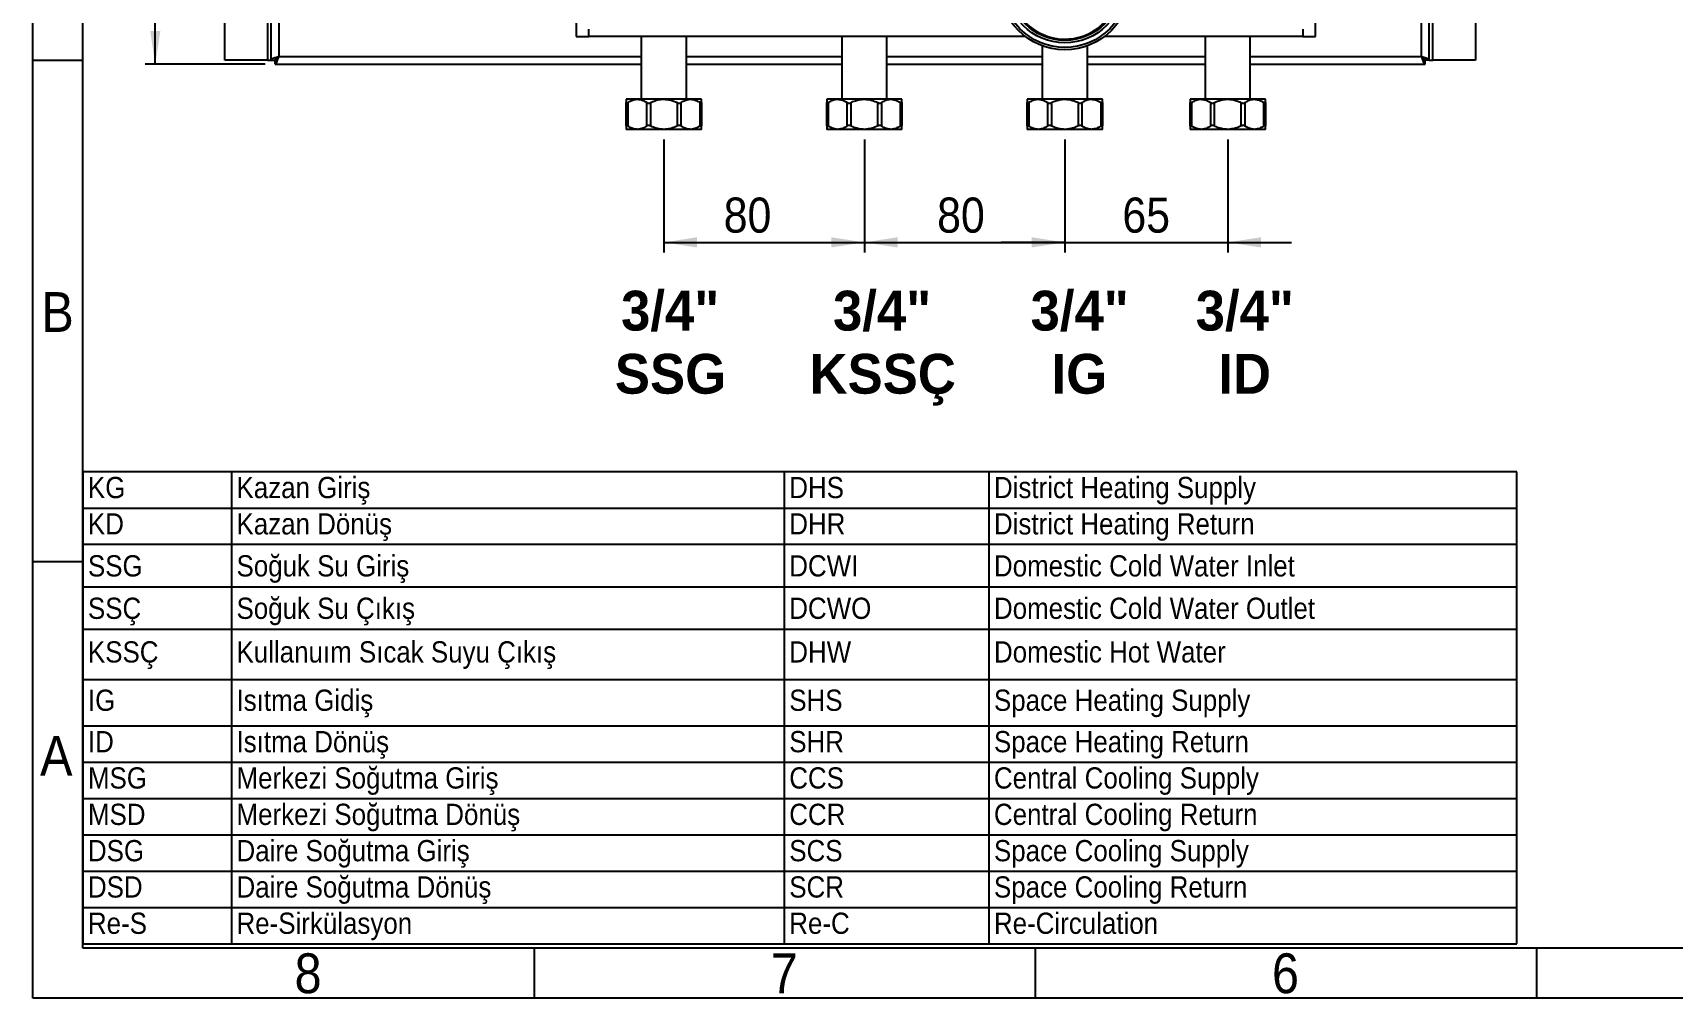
# Model space of a CAD drawing. Extents: x 150 to 4150, y 50 to 2920.
# Drawn here: x 150 to 1786, y 50 to 1013 of the extents above; entities that cross this region are included whole.
import ezdxf

# ---------------------------------------------------------------- set-up
doc = ezdxf.new("R2010")
doc.units = 0
doc.header["$LTSCALE"] = 10
doc.linetypes.add('SLD-KATı', pattern=[0])
doc.layers.get('0').update_dxf_attribs({"linetype": 'CONTINUOUS'})
doc.styles.add('SLDTEXTSTYLE0', font='ARIALBD.TTF', dxfattribs={"width": 0.948})
doc.styles.add('SLDTEXTSTYLE1', font='GOTHIC.TTF', dxfattribs={"width": 0.913})
doc.styles.add('SLDTEXTSTYLE2', font='GOTHIC.TTF', dxfattribs={"width": 0.913, "bigfont": 'bigfont'})
doc.dimstyles.new('SLDDIMSTYLE0', dxfattribs={"dimtxt": 35, "dimasz": 33.02, "dimexe": 0, "dimexo": 0.0625, "dimgap": 8.75, "dimtad": 1, "dimdec": 0, "dimlfac": 0.4, "dimrnd": 1e-09, "dimzin": 12, "dimtxsty": 'SLDTEXTSTYLE1', "dimsah": 1, "dimcen": 0.09, "dimazin": 3, "dimtfac": 1, "dimtdec": 0, "dimtmove": 0, "dimatfit": 3, "dimtolj": 1, "dimtzin": 12})
doc.dimstyles.new('SLDDIMSTYLE1', dxfattribs={"dimtxt": 35, "dimasz": 33.02, "dimexe": 0, "dimexo": 0.0625, "dimgap": 8.75, "dimtad": 1, "dimdec": 0, "dimlfac": 0.4, "dimrnd": 1e-09, "dimzin": 12, "dimtxsty": 'SLDTEXTSTYLE1', "dimsah": 1, "dimcen": 0.09, "dimazin": 3, "dimtfac": 1, "dimtdec": 0, "dimtofl": 0, "dimtmove": 0, "dimatfit": 3, "dimtolj": 1, "dimtzin": 12})

# ---------------------------------------------------------------- blocks, each defined once
blk = doc.blocks.new('SW_NOTE_0')
at = {"color": 0, "linetype": 'CONTINUOUS', "char_height": 39.69, "attachment_point": 2, "style": 'SLDTEXTSTYLE0'}
for s, insert in [('3/4"', (49.6, 51.2)), ('KSSÇ', (50.2, -11.8))]:
    blk.add_mtext(s, dxfattribs=dict(at, insert=insert))
blk = doc.blocks.new('SW_NOTE_1')
at = {"color": 0, "linetype": 'CONTINUOUS', "char_height": 39.69, "attachment_point": 2, "style": 'SLDTEXTSTYLE0'}
for s, insert in [('3/4"', (49.6, 51.2)), ('SSG', (49.9, -11.8))]:
    blk.add_mtext(s, dxfattribs=dict(at, insert=insert))
blk = doc.blocks.new('SW_NOTE_2')
at = {"color": 0, "linetype": 'CONTINUOUS', "char_height": 39.69, "attachment_point": 2, "style": 'SLDTEXTSTYLE0'}
for s, insert in [('3/4"', (49.6, 51.2)), ('IG', (49.3, -11.8))]:
    blk.add_mtext(s, dxfattribs=dict(at, insert=insert))
blk = doc.blocks.new('SW_NOTE_3')
at = {"color": 0, "linetype": 'CONTINUOUS', "char_height": 39.69, "attachment_point": 2, "style": 'SLDTEXTSTYLE0'}
for s, insert in [('3/4"', (49.6, 51.2)), ('ID', (49.5, -11.8))]:
    blk.add_mtext(s, dxfattribs=dict(at, insert=insert))
blk = doc.blocks.new('SW_TABLEANNOTATION_0')
at = {"color": 0, "linetype": 'SLD-KATı'}
for p, q in [((0, 0), (0, -470.8)), ((1430.5, 0), (0, 0)), ((1430.5, -470.8), (1430.5, 0)), ((148.2, 0), (148.2, -470.8)), ((699.6, 0), (699.6, -470.8)), ((903.8, 0), (903.8, -470.8)), ((0, -36.2), (1430.5, -36.2)), ((0, -72.4), (1430.5, -72.4)), ((0, -114.7), (1430.5, -114.7)), ((0, -157), (1430.5, -157)), ((0, -207.1), (1430.5, -207.1)), ((0, -253.4), (1430.5, -253.4)), ((0, -289.6), (1430.5, -289.6)), ((0, -325.9), (1430.5, -325.9)), ((0, -362.1), (1430.5, -362.1)), ((0, -398.3), (1430.5, -398.3)), ((0, -434.5), (1430.5, -434.5)), ((0, -470.8), (1430.5, -470.8))]:
    blk.add_line(p, q, dxfattribs=at)
at = {"color": 0, "linetype": 'CONTINUOUS', "attachment_point": 1}
for s, insert, char_height, style in [('KG', (5, -5.2), 21.17, 'SLDTEXTSTYLE1'), ('Kazan Giriş', (153.2, -5.2), 21.167, 'SLDTEXTSTYLE2'), ('DHS', (704.6, -5.2), 21.17, 'SLDTEXTSTYLE1'), ('District Heating Supply', (908.8, -5.2), 21.167, 'SLDTEXTSTYLE1'), ('KD', (5, -41.4), 21.17, 'SLDTEXTSTYLE1'), ('Kazan Dönüş', (153.2, -41.4), 21.167, 'SLDTEXTSTYLE2'), ('DHR', (704.6, -41.4), 21.17, 'SLDTEXTSTYLE1'), ('District Heating Return', (908.8, -41.4), 21.167, 'SLDTEXTSTYLE1'), ('SSG', (5, -83.3), 21.17, 'SLDTEXTSTYLE1'), ('Soğuk Su Giriş', (153.2, -83.3), 21.167, 'SLDTEXTSTYLE2'), ('DCWI', (704.6, -83.3), 21.17, 'SLDTEXTSTYLE1'), ('Domestic Cold Water Inlet', (908.8, -83.3), 21.167, 'SLDTEXTSTYLE1'), ('SSÇ', (5, -125.6), 21.17, 'SLDTEXTSTYLE1'), ('Soğuk Su Çıkış', (153.2, -125.6), 21.167, 'SLDTEXTSTYLE2'), ('DCWO', (704.6, -125.6), 21.17, 'SLDTEXTSTYLE1'), ('Domestic Cold Water Outlet', (908.8, -125.6), 21.167, 'SLDTEXTSTYLE1'), ('KSSÇ', (5, -169.1), 21.17, 'SLDTEXTSTYLE1'), ('Kullanuım Sıcak Suyu Çıkış', (153.2, -169.1), 21.167, 'SLDTEXTSTYLE2'), ('DHW', (704.6, -169.1), 21.17, 'SLDTEXTSTYLE1'), ('Domestic Hot Water', (908.8, -169.1), 21.167, 'SLDTEXTSTYLE1'), ('IG', (5, -217.3), 21.17, 'SLDTEXTSTYLE1'), ('Isıtma Gidiş', (153.2, -217.3), 21.167, 'SLDTEXTSTYLE2'), ('SHS', (704.6, -217.3), 21.17, 'SLDTEXTSTYLE1'), ('Space Heating Supply', (908.8, -217.3), 21.167, 'SLDTEXTSTYLE1'), ('ID', (5, -258.6), 21.17, 'SLDTEXTSTYLE1'), ('Isıtma Dönüş', (153.2, -258.6), 21.167, 'SLDTEXTSTYLE2'), ('SHR', (704.6, -258.6), 21.17, 'SLDTEXTSTYLE1'), ('Space Heating Return', (908.8, -258.6), 21.167, 'SLDTEXTSTYLE1'), ('MSG', (5, -294.8), 21.17, 'SLDTEXTSTYLE1'), ('Merkezi Soğutma Giriş', (153.2, -294.8), 21.167, 'SLDTEXTSTYLE2'), ('CCS', (704.6, -294.8), 21.17, 'SLDTEXTSTYLE1'), ('Central Cooling Supply', (908.8, -294.8), 21.167, 'SLDTEXTSTYLE1'), ('MSD', (5, -331.1), 21.17, 'SLDTEXTSTYLE1'), ('Merkezi Soğutma Dönüş', (153.2, -331.1), 21.167, 'SLDTEXTSTYLE2'), ('CCR', (704.6, -331.1), 21.17, 'SLDTEXTSTYLE1'), ('Central Cooling Return', (908.8, -331.1), 21.167, 'SLDTEXTSTYLE1'), ('DSG', (5, -367.3), 21.17, 'SLDTEXTSTYLE1'), ('Daire Soğutma Giriş', (153.2, -367.3), 21.167, 'SLDTEXTSTYLE2'), ('SCS', (704.6, -367.3), 21.17, 'SLDTEXTSTYLE1'), ('Space Cooling Supply', (908.8, -367.3), 21.167, 'SLDTEXTSTYLE1'), ('DSD', (5, -403.5), 21.17, 'SLDTEXTSTYLE1'), ('Daire Soğutma Dönüş', (153.2, -403.5), 21.167, 'SLDTEXTSTYLE2'), ('SCR', (704.6, -403.5), 21.17, 'SLDTEXTSTYLE1'), ('Space Cooling Return', (908.8, -403.5), 21.167, 'SLDTEXTSTYLE1'), ('Re-S', (5, -439.7), 21.17, 'SLDTEXTSTYLE1'), ('Re-Sirkülasyon', (153.2, -439.7), 21.167, 'SLDTEXTSTYLE1'), ('Re-C', (704.6, -439.7), 21.17, 'SLDTEXTSTYLE1'), ('Re-Circulation', (908.8, -439.7), 21.167, 'SLDTEXTSTYLE1')]:
    blk.add_mtext(s, dxfattribs=dict(at, insert=insert, char_height=char_height, style=style))
blk = doc.blocks.new('_D')
at = {"color": 7, "linetype": 'SLD-KATı'}
for p, q in [((779.5, 906.4), (779.5, 793.7)), ((979.5, 906.4), (979.5, 793.7)), ((779.5, 803.7), (979.5, 803.7))]:
    blk.add_line(p, q, dxfattribs=at)
for points in [[(779.5, 803.7), (812.6, 798.6), (812.6, 808.8)], [(979.5, 803.7), (946.5, 808.8), (946.5, 798.6)]]:
    blk.add_solid(points, dxfattribs=at)
at = {"color": 7, "linetype": 'SLD-KATı', "insert": (839.2, 848.4), "char_height": 35, "attachment_point": 1, "style": 'SLDTEXTSTYLE1'}
blk.add_mtext('80', dxfattribs=at)
blk = doc.blocks.new('_D_1')
at = {"color": 7, "linetype": 'SLD-KATı'}
for p, q in [((979.5, 906.4), (979.5, 793.7)), ((1179.5, 906.4), (1179.5, 793.7)), ((979.5, 803.7), (1179.5, 803.7))]:
    blk.add_line(p, q, dxfattribs=at)
for points in [[(979.5, 803.7), (1012.6, 798.6), (1012.6, 808.8)], [(1179.5, 803.7), (1146.5, 808.8), (1146.5, 798.6)]]:
    blk.add_solid(points, dxfattribs=at)
at = {"color": 7, "linetype": 'SLD-KATı', "insert": (1052.1, 848.4), "char_height": 35, "attachment_point": 1, "style": 'SLDTEXTSTYLE1'}
blk.add_mtext('80', dxfattribs=at)
blk = doc.blocks.new('_D_2')
at = {"color": 7, "linetype": 'SLD-KATı'}
for p, q in [((1179.5, 906.4), (1179.5, 793.7)), ((1342, 906.4), (1342, 793.7)), ((1179.5, 803.7), (1116, 803.7)), ((1179.5, 803.7), (1342, 803.7)), ((1342, 803.7), (1405.5, 803.7))]:
    blk.add_line(p, q, dxfattribs=at)
for points in [[(1179.5, 803.7), (1146.5, 808.8), (1146.5, 798.6)], [(1342, 803.7), (1375.1, 798.6), (1375.1, 808.8)]]:
    blk.add_solid(points, dxfattribs=at)
at = {"color": 7, "linetype": 'SLD-KATı', "insert": (1236.9, 848.4), "char_height": 35, "attachment_point": 1, "style": 'SLDTEXTSTYLE1'}
blk.add_mtext('65', dxfattribs=at)
blk = doc.blocks.new('_D_5')
at = {"color": 7, "linetype": 'SLD-KATı'}
for p, q in [((385.3, 2477.7), (262.1, 2477.7)), ((272.1, 981.4), (272.1, 2477.7)), ((381.7, 981.4), (262.1, 981.4))]:
    blk.add_line(p, q, dxfattribs=at)
for points in [[(272.1, 2477.7), (267.1, 2444.6), (277.2, 2444.6)], [(272.1, 981.4), (277.2, 1014.4), (267.1, 1014.4)]]:
    blk.add_solid(points, dxfattribs=at)
at = {"color": 7, "linetype": 'SLD-KATı', "insert": (227.4, 1750.7), "char_height": 35, "attachment_point": 1, "rotation": 90, "style": 'SLDTEXTSTYLE1'}
blk.add_mtext('599', dxfattribs=at)

msp = doc.modelspace()

# ---------------------------------------------------------------- linework, layer by layer
at = {"color": 7, "linetype": 'SLD-KATı'}
for p, q in [((150, 50), (150, 2920)), ((200, 100), (200, 2870)), ((341.5, 985.3), (341.5, 2473.9)), ((384, 2473.9), (384, 985.3)), ((1546.5, 985.3), (1546.5, 2473.9)), ((1589, 2473.9), (1589, 985.3)), ((1542.8, 985.3), (1542.8, 2470.2)), ((387.8, 985.3), (387.8, 1364.1)), ((1429.5, 1008.9), (1429.5, 1246.4)), ((692, 1052.4), (692, 1008.9)), ((704.5, 1008.9), (704.5, 1016.4)), ((1417, 1016.4), (1417, 1008.9)), ((692, 1008.9), (704.5, 1008.9)), ((1140.2, 1008.9), (704.5, 1008.9)), ((757, 1008.9), (757, 946.4)), ((802, 946.4), (802, 1008.9)), ((957, 1008.9), (957, 946.4)), ((1002, 946.4), (1002, 1008.9)), ((1157, 999.8), (1157, 946.4)), ((1202, 946.4), (1202, 999.8)), ((1417, 1008.9), (1218.9, 1008.9)), ((1319.5, 1008.9), (1319.5, 946.4)), ((1364.5, 946.4), (1364.5, 1008.9)), ((1417, 1008.9), (1429.5, 1008.9)), ((200, 985), (150, 985)), ((384, 985.3), (341.5, 985.3)), ((384, 985.3), (387.8, 985.3)), ((387.8, 985.3), (391.5, 985.3)), ((391.7, 981.4), (391.7, 985.2)), ((1538.9, 981.4), (1538.9, 985.2)), ((1542.8, 985.3), (1539, 985.3)), ((1542.8, 985.3), (1546.5, 985.3)), ((1589, 985.3), (1546.5, 985.3)), ((391.7, 981.4), (757, 981.4)), ((802, 981.4), (957, 981.4)), ((1002, 981.4), (1157, 981.4)), ((1202, 981.4), (1319.5, 981.4)), ((1364.5, 981.4), (1538.9, 981.4)), ((753, 946.4), (742, 946.4)), ((742, 919.8), (742, 943.1)), ((743.5, 943.1), (743.5, 919.8)), ((779.5, 946.4), (753, 946.4)), ((762.5, 919.8), (762.5, 943.1)), ((766.1, 943.1), (766.1, 919.8)), ((806, 946.4), (779.5, 946.4)), ((793, 919.8), (793, 943.1)), ((796.5, 943.1), (796.5, 919.8)), ((817, 946.4), (806, 946.4)), ((815.6, 919.8), (815.6, 943.1)), ((817, 943.1), (817, 919.8)), ((953, 946.4), (942, 946.4)), ((942, 919.8), (942, 943.1)), ((943.5, 943.1), (943.5, 919.8)), ((979.5, 946.4), (953, 946.4)), ((962.5, 919.8), (962.5, 943.1)), ((966.1, 943.1), (966.1, 919.8)), ((1006, 946.4), (979.5, 946.4)), ((993, 919.8), (993, 943.1)), ((996.5, 943.1), (996.5, 919.8)), ((1017, 946.4), (1006, 946.4)), ((1015.6, 919.8), (1015.6, 943.1)), ((1017, 943.1), (1017, 919.8)), ((1153, 946.4), (1142, 946.4)), ((1142, 919.8), (1142, 943.1)), ((1143.5, 943.1), (1143.5, 919.8)), ((1179.5, 946.4), (1153, 946.4)), ((1162.5, 919.8), (1162.5, 943.1)), ((1166.1, 943.1), (1166.1, 919.8)), ((1206, 946.4), (1179.5, 946.4)), ((1193, 919.8), (1193, 943.1)), ((1196.5, 943.1), (1196.5, 919.8)), ((1217, 946.4), (1206, 946.4)), ((1215.6, 919.8), (1215.6, 943.1)), ((1217, 943.1), (1217, 919.8)), ((1315.5, 946.4), (1304.5, 946.4)), ((1304.5, 919.8), (1304.5, 943.1)), ((1306, 943.1), (1306, 919.8)), ((1342, 946.4), (1315.5, 946.4)), ((1325, 919.8), (1325, 943.1)), ((1328.6, 943.1), (1328.6, 919.8)), ((1368.5, 946.4), (1342, 946.4)), ((1355.5, 919.8), (1355.5, 943.1)), ((1359, 943.1), (1359, 919.8)), ((1379.5, 946.4), (1368.5, 946.4)), ((1378.1, 919.8), (1378.1, 943.1)), ((1379.5, 943.1), (1379.5, 919.8)), ((753, 916.4), (742, 916.4)), ((779.5, 916.4), (753, 916.4)), ((806, 916.4), (779.5, 916.4)), ((817, 916.4), (806, 916.4)), ((953, 916.4), (942, 916.4)), ((979.5, 916.4), (953, 916.4)), ((1006, 916.4), (979.5, 916.4)), ((1017, 916.4), (1006, 916.4)), ((1153, 916.4), (1142, 916.4)), ((1179.5, 916.4), (1153, 916.4)), ((1206, 916.4), (1179.5, 916.4)), ((1217, 916.4), (1206, 916.4)), ((1315.5, 916.4), (1304.5, 916.4)), ((1342, 916.4), (1315.5, 916.4)), ((1368.5, 916.4), (1342, 916.4)), ((1379.5, 916.4), (1368.5, 916.4)), ((200, 485), (150, 485)), ((4100, 100), (200, 100)), ((650, 100), (650, 50)), ((1150, 100), (1150, 50)), ((1650, 100), (1650, 50)), ((4150, 50), (150, 50))]:
    msp.add_line(p, q, dxfattribs=at)
at = {"color": 8, "linetype": 'SLD-KATı'}
for p, q in [((1535.3, 988.9), (1535.3, 1858.2)), ((395.3, 1354.3), (395.3, 988.9)), ((395.3, 988.9), (757, 988.9)), ((802, 988.9), (957, 988.9)), ((1002, 988.9), (1157, 988.9)), ((1202, 988.9), (1319.5, 988.9)), ((1364.5, 988.9), (1535.3, 988.9))]:
    msp.add_line(p, q, dxfattribs=at)
at = {"color": 7, "linetype": 'SLD-KATı'}
for radius in [65.6, 63.3, 58.7, 56.2]:
    msp.add_circle((1179.5, 1061.4), radius, dxfattribs=at)
msp.add_arc((1179.5, 1061.4), 55, 182.6438, 354.3025, dxfattribs=at)
for points, knots in [([(395.3, 988.9), (394.4, 988.7), (392.6, 988.1), (390.3, 987.3), (388.6, 986.5), (387.9, 985.9), (387.8, 985.5), (387.8, 985.3)], [0, 0, 0, 0, 0.224381, 0.448801, 0.673217, 0.897638, 1, 1, 1, 1]), ([(395.3, 988.9), (394.7, 988.6), (393.7, 988), (392.4, 987), (391.7, 986.2), (391.6, 985.6), (391.5, 985.3)], [0, 0, 0, 0, 0.278304, 0.529883, 0.781392, 1, 1, 1, 1]), ([(391.7, 981.4), (392, 981.5), (392.5, 981.7), (393.3, 983.1), (394.1, 985.2), (394.8, 987.2), (395.2, 988.5), (395.3, 988.9)], [0, 0, 0, 0, 0.224379, 0.448798, 0.673212, 0.897632, 1, 1, 1, 1]), ([(391.7, 985.2), (392, 985.2), (392.7, 985.4), (393.6, 986.3), (394.5, 987.6), (395, 988.5), (395.3, 988.9)], [0, 0, 0, 0, 0.278309, 0.529885, 0.781388, 1, 1, 1, 1]), ([(1542.8, 985.3), (1542.7, 985.6), (1542.5, 986.1), (1541.1, 986.9), (1539, 987.8), (1537, 988.4), (1535.7, 988.8), (1535.3, 988.9)], [0, 0, 0, 0, 0.224379, 0.448798, 0.673213, 0.897631, 1, 1, 1, 1]), ([(1535.3, 988.9), (1535.5, 988), (1536.1, 986.3), (1536.9, 984), (1537.7, 982.3), (1538.3, 981.5), (1538.7, 981.4), (1538.9, 981.4)], [0, 0, 0, 0, 0.224381, 0.448801, 0.673217, 0.897637, 1, 1, 1, 1]), ([(1535.3, 988.9), (1535.6, 988.4), (1536.2, 987.3), (1537.2, 986.1), (1538, 985.3), (1538.6, 985.2), (1538.9, 985.2)], [0, 0, 0, 0, 0.2783031, 0.5298811, 0.7813914, 1, 1, 1, 1]), ([(1539, 985.3), (1539, 985.7), (1538.8, 986.3), (1537.9, 987.2), (1536.6, 988.1), (1535.7, 988.7), (1535.3, 988.9)], [0, 0, 0, 0, 0.2783089, 0.5298871, 0.7813883, 1, 1, 1, 1]), ([(742, 946.4), (742, 946.3), (742, 946), (742, 944.1), (742, 943.1)], [0, 0, 0, 0, 0.444641, 1, 1, 1, 1]), ([(742, 943.1), (742.1, 942.9), (742.1, 942.6), (742.5, 942.6), (743, 942.7), (743.3, 943), (743.5, 943.1)], [0, 0, 0, 0, 0.280701, 0.56282, 0.825744, 1, 1, 1, 1]), ([(743.5, 943.1), (743.7, 943.2), (745, 944.1), (747.5, 945.4), (750.5, 946.3), (752.4, 946.4), (753, 946.4)], [0, 0, 0, 0, 0.073271, 0.436548, 0.808873, 1, 1, 1, 1]), ([(753, 946.4), (754.8, 946.2), (758.1, 945.8), (761.2, 943.9), (762.5, 943.1)], [0, 0, 0, 0, 0.551011, 1, 1, 1, 1]), ([(762.5, 943.1), (762.8, 942.9), (763.3, 942.6), (764.4, 942.6), (765.3, 942.7), (765.9, 943), (766.1, 943.1)], [0, 0, 0, 0, 0.280687, 0.562815, 0.825755, 1, 1, 1, 1]), ([(766.1, 943.1), (767.7, 943.8), (771, 945.2), (775.6, 946.3), (778.5, 946.4), (779.5, 946.4)], [0, 0, 0, 0, 0.3824108, 0.7746515, 1, 1, 1, 1]), ([(779.5, 946.4), (781.6, 946.3), (786.3, 946), (790.6, 944.1), (793, 943.1)], [0, 0, 0, 0, 0.444643, 1, 1, 1, 1]), ([(793, 943.1), (793.3, 942.9), (794.1, 942.6), (795.1, 942.6), (796, 942.7), (796.4, 943), (796.5, 943.1)], [0, 0, 0, 0, 0.280695, 0.562834, 0.825771, 1, 1, 1, 1]), ([(796.5, 943.1), (796.7, 943.2), (798, 944.1), (800.5, 945.4), (803.6, 946.3), (805.4, 946.4), (806, 946.4)], [0, 0, 0, 0, 0.073271, 0.436545, 0.808867, 1, 1, 1, 1]), ([(806, 946.4), (807.9, 946.2), (811.2, 945.8), (814.2, 943.9), (815.6, 943.1)], [0, 0, 0, 0, 0.551007, 1, 1, 1, 1]), ([(815.6, 943.1), (815.8, 942.9), (816.3, 942.6), (816.8, 942.6), (817, 942.7), (817, 943), (817, 943.1)], [0, 0, 0, 0, 0.2807, 0.5628138, 0.8257515, 1, 1, 1, 1]), ([(817, 943.1), (817, 943.8), (817, 945.2), (817, 946.3), (817, 946.4), (817, 946.4)], [0, 0, 0, 0, 0.382409, 0.774647, 1, 1, 1, 1]), ([(942, 946.4), (942, 946.4), (942, 946.3), (942, 945.4), (942, 944.1), (942, 943.2), (942, 943.1)], [0, 0, 0, 0, 0.19113, 0.553709, 0.926734, 1, 1, 1, 1]), ([(942, 943.1), (942.1, 942.9), (942.1, 942.6), (942.5, 942.6), (943, 942.7), (943.3, 943), (943.5, 943.1)], [0, 0, 0, 0, 0.280702, 0.562821, 0.825745, 1, 1, 1, 1]), ([(943.5, 943.1), (944.7, 943.8), (947, 945.2), (950.2, 946.3), (952.3, 946.4), (953, 946.4)], [0, 0, 0, 0, 0.382414, 0.774656, 1, 1, 1, 1]), ([(953, 946.4), (954.5, 946.3), (957.8, 946), (960.8, 944.1), (962.5, 943.1)], [0, 0, 0, 0, 0.444648, 1, 1, 1, 1]), ([(962.5, 943.1), (962.8, 942.9), (963.3, 942.6), (964.4, 942.6), (965.3, 942.7), (965.9, 943), (966.1, 943.1)], [0, 0, 0, 0, 0.280687, 0.562824, 0.825746, 1, 1, 1, 1]), ([(966.1, 943.1), (966.4, 943.2), (968.2, 944.1), (971.8, 945.4), (976, 946.3), (978.6, 946.4), (979.5, 946.4)], [0, 0, 0, 0, 0.073265, 0.436544, 0.808872, 1, 1, 1, 1]), ([(979.5, 946.4), (982.1, 946.2), (986.8, 945.8), (991.1, 943.9), (993, 943.1)], [0, 0, 0, 0, 0.551012, 1, 1, 1, 1]), ([(993, 943.1), (993.3, 942.9), (994.1, 942.6), (995.1, 942.6), (996, 942.7), (996.4, 943), (996.5, 943.1)], [0, 0, 0, 0, 0.280694, 0.562839, 0.825759, 1, 1, 1, 1]), ([(996.5, 943.1), (997.7, 943.8), (1000, 945.2), (1003.3, 946.3), (1005.3, 946.4), (1006, 946.4)], [0, 0, 0, 0, 0.382412, 0.774648, 1, 1, 1, 1]), ([(1006, 946.4), (1007.5, 946.3), (1010.8, 946), (1013.9, 944.1), (1015.6, 943.1)], [0, 0, 0, 0, 0.444642, 1, 1, 1, 1]), ([(1015.6, 943.1), (1015.8, 942.9), (1016.3, 942.6), (1016.8, 942.6), (1017, 942.7), (1017, 943), (1017, 943.1)], [0, 0, 0, 0, 0.280695, 0.562813, 0.825752, 1, 1, 1, 1]), ([(1017, 943.1), (1017, 943.2), (1017, 944.1), (1017, 945.4), (1017, 946.3), (1017, 946.4), (1017, 946.4)], [0, 0, 0, 0, 0.073267, 0.436539, 0.808868, 1, 1, 1, 1]), ([(1142, 946.4), (1142, 946.4), (1142, 946.3), (1142, 945.4), (1142, 944.1), (1142, 943.2), (1142, 943.1)], [0, 0, 0, 0, 0.19113, 0.553709, 0.926734, 1, 1, 1, 1]), ([(1142, 943.1), (1142.1, 942.9), (1142.1, 942.6), (1142.5, 942.6), (1143, 942.7), (1143.3, 943), (1143.5, 943.1)], [0, 0, 0, 0, 0.2807003, 0.5628212, 0.8257397, 1, 1, 1, 1]), ([(1143.5, 943.1), (1144.7, 943.8), (1147, 945.2), (1150.2, 946.3), (1152.3, 946.4), (1153, 946.4)], [0, 0, 0, 0, 0.382414, 0.774654, 1, 1, 1, 1]), ([(1153, 946.4), (1154.5, 946.3), (1157.8, 946), (1160.8, 944.1), (1162.5, 943.1)], [0, 0, 0, 0, 0.444646, 1, 1, 1, 1]), ([(1162.5, 943.1), (1162.8, 942.9), (1163.3, 942.6), (1164.4, 942.6), (1165.3, 942.7), (1165.9, 943), (1166.1, 943.1)], [0, 0, 0, 0, 0.280687, 0.562824, 0.825746, 1, 1, 1, 1]), ([(1166.1, 943.1), (1166.4, 943.2), (1168.2, 944.1), (1171.8, 945.4), (1176, 946.3), (1178.6, 946.4), (1179.5, 946.4)], [0, 0, 0, 0, 0.073265, 0.436544, 0.808872, 1, 1, 1, 1]), ([(1179.5, 946.4), (1182.1, 946.2), (1186.8, 945.8), (1191.1, 943.9), (1193, 943.1)], [0, 0, 0, 0, 0.5510106, 1, 1, 1, 1]), ([(1193, 943.1), (1193.3, 942.9), (1194.1, 942.6), (1195.1, 942.6), (1196, 942.7), (1196.4, 943), (1196.5, 943.1)], [0, 0, 0, 0, 0.280687, 0.562836, 0.825757, 1, 1, 1, 1]), ([(1196.5, 943.1), (1197.7, 943.8), (1200, 945.2), (1203.3, 946.3), (1205.3, 946.4), (1206, 946.4)], [0, 0, 0, 0, 0.382412, 0.774648, 1, 1, 1, 1]), ([(1206, 946.4), (1207.5, 946.3), (1210.8, 946), (1213.9, 944.1), (1215.6, 943.1)], [0, 0, 0, 0, 0.444642, 1, 1, 1, 1]), ([(1215.6, 943.1), (1215.8, 942.9), (1216.3, 942.6), (1216.8, 942.6), (1217, 942.7), (1217, 943), (1217, 943.1)], [0, 0, 0, 0, 0.280695, 0.562813, 0.825752, 1, 1, 1, 1]), ([(1217, 943.1), (1217, 943.2), (1217, 944.1), (1217, 945.4), (1217, 946.3), (1217, 946.4), (1217, 946.4)], [0, 0, 0, 0, 0.073267, 0.436539, 0.808868, 1, 1, 1, 1]), ([(1304.5, 946.4), (1304.5, 946.4), (1304.5, 946.3), (1304.5, 945.4), (1304.5, 944.1), (1304.5, 943.2), (1304.5, 943.1)], [0, 0, 0, 0, 0.191122, 0.553704, 0.926733, 1, 1, 1, 1]), ([(1304.5, 943.1), (1304.6, 942.9), (1304.6, 942.6), (1305, 942.6), (1305.5, 942.7), (1305.8, 943), (1306, 943.1)], [0, 0, 0, 0, 0.280691, 0.562836, 0.825748, 1, 1, 1, 1]), ([(1306, 943.1), (1307.2, 943.8), (1309.5, 945.2), (1312.7, 946.3), (1314.8, 946.4), (1315.5, 946.4)], [0, 0, 0, 0, 0.382408, 0.774654, 1, 1, 1, 1]), ([(1315.5, 946.4), (1317, 946.3), (1320.3, 946), (1323.3, 944.1), (1325, 943.1)], [0, 0, 0, 0, 0.444642, 1, 1, 1, 1]), ([(1325, 943.1), (1325.3, 942.9), (1325.8, 942.6), (1326.9, 942.6), (1327.8, 942.7), (1328.4, 943), (1328.6, 943.1)], [0, 0, 0, 0, 0.2806869, 0.5628358, 0.8257465, 1, 1, 1, 1]), ([(1328.6, 943.1), (1328.9, 943.2), (1330.7, 944.1), (1334.3, 945.4), (1338.5, 946.3), (1341.1, 946.4), (1342, 946.4)], [0, 0, 0, 0, 0.073264, 0.436543, 0.808871, 1, 1, 1, 1]), ([(1342, 946.4), (1344.6, 946.2), (1349.3, 945.8), (1353.6, 943.9), (1355.5, 943.1)], [0, 0, 0, 0, 0.551011, 1, 1, 1, 1]), ([(1355.5, 943.1), (1355.8, 942.9), (1356.6, 942.6), (1357.6, 942.6), (1358.5, 942.7), (1358.9, 943), (1359, 943.1)], [0, 0, 0, 0, 0.280696, 0.562841, 0.82574, 1, 1, 1, 1]), ([(1359, 943.1), (1360.2, 943.8), (1362.5, 945.2), (1365.8, 946.3), (1367.8, 946.4), (1368.5, 946.4)], [0, 0, 0, 0, 0.382415, 0.774654, 1, 1, 1, 1]), ([(1368.5, 946.4), (1370, 946.3), (1373.3, 946), (1376.4, 944.1), (1378.1, 943.1)], [0, 0, 0, 0, 0.444642, 1, 1, 1, 1]), ([(1378.1, 943.1), (1378.3, 942.9), (1378.8, 942.6), (1379.3, 942.6), (1379.5, 942.7), (1379.5, 943), (1379.5, 943.1)], [0, 0, 0, 0, 0.2806878, 0.562829, 0.8257579, 1, 1, 1, 1]), ([(1379.5, 943.1), (1379.5, 943.2), (1379.5, 944.1), (1379.5, 945.4), (1379.5, 946.3), (1379.5, 946.4), (1379.5, 946.4)], [0, 0, 0, 0, 0.0732678, 0.4365439, 0.8088766, 1, 1, 1, 1]), ([(743.5, 919.8), (743.3, 919.9), (742.8, 920.2), (742.3, 920.3), (742.1, 920.1), (742, 919.9), (742, 919.8)], [0, 0, 0, 0, 0.28069, 0.562813, 0.825752, 1, 1, 1, 1]), ([(742, 919.8), (742, 919), (742, 917.6), (742, 916.6), (742, 916.5), (742, 916.4)], [0, 0, 0, 0, 0.382408, 0.774648, 1, 1, 1, 1]), ([(753, 916.4), (752.4, 916.4), (750.6, 916.5), (747.5, 917.4), (745, 918.7), (743.7, 919.6), (743.5, 919.8)], [0, 0, 0, 0, 0.191125, 0.553706, 0.926729, 1, 1, 1, 1]), ([(762.5, 919.8), (761.2, 918.9), (758.1, 917), (754.8, 916.6), (753, 916.4)], [0, 0, 0, 0, 0.44899, 1, 1, 1, 1]), ([(766.1, 919.8), (765.7, 919.9), (765, 920.2), (763.9, 920.3), (763.1, 920.1), (762.7, 919.9), (762.5, 919.8)], [0, 0, 0, 0, 0.280696, 0.562836, 0.825757, 1, 1, 1, 1]), ([(779.5, 916.4), (777.5, 916.6), (772.8, 916.9), (768.5, 918.7), (766.1, 919.8)], [0, 0, 0, 0, 0.444643, 1, 1, 1, 1]), ([(793, 919.8), (791.4, 919), (788, 917.6), (783.5, 916.6), (780.6, 916.5), (779.5, 916.4)], [0, 0, 0, 0, 0.38241, 0.774652, 1, 1, 1, 1]), ([(796.5, 919.8), (796.3, 919.9), (795.7, 920.2), (794.7, 920.3), (793.8, 920.1), (793.2, 919.9), (793, 919.8)], [0, 0, 0, 0, 0.280687, 0.562815, 0.825738, 1, 1, 1, 1]), ([(806, 916.4), (805.4, 916.4), (803.6, 916.5), (800.6, 917.4), (798.1, 918.7), (796.7, 919.6), (796.5, 919.8)], [0, 0, 0, 0, 0.191131, 0.55371, 0.92673, 1, 1, 1, 1]), ([(815.6, 919.8), (814.2, 918.9), (811.2, 917), (807.9, 916.6), (806, 916.4)], [0, 0, 0, 0, 0.448994, 1, 1, 1, 1]), ([(817, 919.8), (817, 919.9), (817, 920.2), (816.6, 920.3), (816.1, 920.1), (815.7, 919.9), (815.6, 919.8)], [0, 0, 0, 0, 0.280702, 0.562821, 0.825745, 1, 1, 1, 1]), ([(817, 916.4), (817, 916.6), (817, 916.9), (817, 918.7), (817, 919.8)], [0, 0, 0, 0, 0.444641, 1, 1, 1, 1]), ([(943.5, 919.8), (943.3, 919.9), (942.8, 920.2), (942.3, 920.3), (942.1, 920.1), (942, 919.9), (942, 919.8)], [0, 0, 0, 0, 0.2807, 0.5628138, 0.8257515, 1, 1, 1, 1]), ([(942, 919.8), (942, 919.6), (942, 918.7), (942, 917.4), (942, 916.5), (942, 916.4), (942, 916.4)], [0, 0, 0, 0, 0.073267, 0.43654, 0.808868, 1, 1, 1, 1]), ([(953, 916.4), (951.5, 916.6), (948.2, 916.9), (945.2, 918.7), (943.5, 919.8)], [0, 0, 0, 0, 0.444641, 1, 1, 1, 1]), ([(962.5, 919.8), (961.4, 919), (959, 917.6), (955.8, 916.6), (953.8, 916.5), (953, 916.4)], [0, 0, 0, 0, 0.382412, 0.774647, 1, 1, 1, 1]), ([(966.1, 919.8), (965.7, 919.9), (965, 920.2), (963.9, 920.3), (963.1, 920.1), (962.7, 919.9), (962.5, 919.8)], [0, 0, 0, 0, 0.280695, 0.562843, 0.825764, 1, 1, 1, 1]), ([(979.5, 916.4), (978.6, 916.4), (976.1, 916.5), (971.8, 917.4), (968.3, 918.7), (966.4, 919.6), (966.1, 919.8)], [0, 0, 0, 0, 0.191126, 0.553705, 0.926736, 1, 1, 1, 1]), ([(993, 919.8), (991.1, 918.9), (986.8, 917), (982.1, 916.6), (979.5, 916.4)], [0, 0, 0, 0, 0.448989, 1, 1, 1, 1]), ([(996.5, 919.8), (996.3, 919.9), (995.7, 920.2), (994.7, 920.3), (993.8, 920.1), (993.2, 919.9), (993, 919.8)], [0, 0, 0, 0, 0.280692, 0.562827, 0.825748, 1, 1, 1, 1]), ([(1006, 916.4), (1004.6, 916.6), (1001.3, 916.9), (998.2, 918.7), (996.5, 919.8)], [0, 0, 0, 0, 0.444647, 1, 1, 1, 1]), ([(1015.6, 919.8), (1014.4, 919), (1012.1, 917.6), (1008.8, 916.6), (1006.8, 916.5), (1006, 916.4)], [0, 0, 0, 0, 0.382415, 0.7746546, 1, 1, 1, 1]), ([(1017, 919.8), (1017, 919.9), (1017, 920.2), (1016.6, 920.3), (1016.1, 920.1), (1015.7, 919.9), (1015.6, 919.8)], [0, 0, 0, 0, 0.280701, 0.56282, 0.825745, 1, 1, 1, 1]), ([(1017, 916.4), (1017, 916.4), (1017, 916.5), (1017, 917.4), (1017, 918.7), (1017, 919.6), (1017, 919.8)], [0, 0, 0, 0, 0.19113, 0.55371, 0.926734, 1, 1, 1, 1]), ([(1143.5, 919.8), (1143.3, 919.9), (1142.8, 920.2), (1142.3, 920.3), (1142.1, 920.1), (1142, 919.9), (1142, 919.8)], [0, 0, 0, 0, 0.280699, 0.562816, 0.825753, 1, 1, 1, 1]), ([(1142, 919.8), (1142, 919.6), (1142, 918.7), (1142, 917.4), (1142, 916.5), (1142, 916.4), (1142, 916.4)], [0, 0, 0, 0, 0.073267, 0.43654, 0.808868, 1, 1, 1, 1]), ([(1153, 916.4), (1151.5, 916.6), (1148.2, 916.9), (1145.2, 918.7), (1143.5, 919.8)], [0, 0, 0, 0, 0.444643, 1, 1, 1, 1]), ([(1162.5, 919.8), (1161.4, 919), (1159, 917.6), (1155.8, 916.6), (1153.8, 916.5), (1153, 916.4)], [0, 0, 0, 0, 0.3824104, 0.7746488, 1, 1, 1, 1]), ([(1166.1, 919.8), (1165.7, 919.9), (1165, 920.2), (1163.9, 920.3), (1163.1, 920.1), (1162.7, 919.9), (1162.5, 919.8)], [0, 0, 0, 0, 0.280695, 0.562843, 0.825764, 1, 1, 1, 1]), ([(1179.5, 916.4), (1178.6, 916.4), (1176.1, 916.5), (1171.8, 917.4), (1168.3, 918.7), (1166.4, 919.6), (1166.1, 919.8)], [0, 0, 0, 0, 0.191126, 0.553705, 0.926736, 1, 1, 1, 1]), ([(1193, 919.8), (1191.1, 918.9), (1186.8, 917), (1182.1, 916.6), (1179.5, 916.4)], [0, 0, 0, 0, 0.44899, 1, 1, 1, 1]), ([(1196.5, 919.8), (1196.3, 919.9), (1195.7, 920.2), (1194.7, 920.3), (1193.8, 920.1), (1193.2, 919.9), (1193, 919.8)], [0, 0, 0, 0, 0.280687, 0.562832, 0.825755, 1, 1, 1, 1]), ([(1206, 916.4), (1204.6, 916.6), (1201.3, 916.9), (1198.2, 918.7), (1196.5, 919.8)], [0, 0, 0, 0, 0.444647, 1, 1, 1, 1]), ([(1215.6, 919.8), (1214.4, 919), (1212.1, 917.6), (1208.8, 916.6), (1206.8, 916.5), (1206, 916.4)], [0, 0, 0, 0, 0.382413, 0.774655, 1, 1, 1, 1]), ([(1217, 919.8), (1217, 919.9), (1217, 920.2), (1216.6, 920.3), (1216.1, 920.1), (1215.7, 919.9), (1215.6, 919.8)], [0, 0, 0, 0, 0.280701, 0.56282, 0.825745, 1, 1, 1, 1]), ([(1217, 916.4), (1217, 916.4), (1217, 916.5), (1217, 917.4), (1217, 918.7), (1217, 919.6), (1217, 919.8)], [0, 0, 0, 0, 0.19113, 0.55371, 0.926734, 1, 1, 1, 1]), ([(1306, 919.8), (1305.8, 919.9), (1305.3, 920.2), (1304.8, 920.3), (1304.6, 920.1), (1304.5, 919.9), (1304.5, 919.8)], [0, 0, 0, 0, 0.2806878, 0.562829, 0.8257579, 1, 1, 1, 1]), ([(1304.5, 919.8), (1304.5, 919.6), (1304.5, 918.7), (1304.5, 917.4), (1304.5, 916.5), (1304.5, 916.4), (1304.5, 916.4)], [0, 0, 0, 0, 0.073268, 0.436545, 0.808877, 1, 1, 1, 1]), ([(1315.5, 916.4), (1314, 916.6), (1310.7, 916.9), (1307.7, 918.7), (1306, 919.8)], [0, 0, 0, 0, 0.444642, 1, 1, 1, 1]), ([(1325, 919.8), (1323.9, 919), (1321.5, 917.6), (1318.3, 916.6), (1316.3, 916.5), (1315.5, 916.4)], [0, 0, 0, 0, 0.382414, 0.774654, 1, 1, 1, 1]), ([(1328.6, 919.8), (1328.2, 919.9), (1327.5, 920.2), (1326.4, 920.3), (1325.6, 920.1), (1325.2, 919.9), (1325, 919.8)], [0, 0, 0, 0, 0.280696, 0.562841, 0.82574, 1, 1, 1, 1]), ([(1342, 916.4), (1341.1, 916.4), (1338.6, 916.5), (1334.3, 917.4), (1330.8, 918.7), (1328.9, 919.6), (1328.6, 919.8)], [0, 0, 0, 0, 0.191127, 0.553706, 0.926737, 1, 1, 1, 1]), ([(1355.5, 919.8), (1353.6, 918.9), (1349.3, 917), (1344.6, 916.6), (1342, 916.4)], [0, 0, 0, 0, 0.44899, 1, 1, 1, 1]), ([(1359, 919.8), (1358.8, 919.9), (1358.2, 920.2), (1357.2, 920.3), (1356.3, 920.1), (1355.7, 919.9), (1355.5, 919.8)], [0, 0, 0, 0, 0.2806869, 0.5628358, 0.8257465, 1, 1, 1, 1]), ([(1368.5, 916.4), (1367.1, 916.6), (1363.8, 916.9), (1360.7, 918.7), (1359, 919.8)], [0, 0, 0, 0, 0.444642, 1, 1, 1, 1]), ([(1378.1, 919.8), (1376.9, 919), (1374.6, 917.6), (1371.3, 916.6), (1369.3, 916.5), (1368.5, 916.4)], [0, 0, 0, 0, 0.382407, 0.774654, 1, 1, 1, 1]), ([(1379.5, 919.8), (1379.5, 919.9), (1379.5, 920.2), (1379.1, 920.3), (1378.6, 920.1), (1378.2, 919.9), (1378.1, 919.8)], [0, 0, 0, 0, 0.280691, 0.562836, 0.825748, 1, 1, 1, 1]), ([(1379.5, 916.4), (1379.5, 916.4), (1379.5, 916.5), (1379.5, 917.4), (1379.5, 918.7), (1379.5, 919.6), (1379.5, 919.8)], [0, 0, 0, 0, 0.1911213, 0.5537049, 0.9267329, 1, 1, 1, 1])]:
    msp.add_open_spline(points, degree=3, knots=knots, dxfattribs=at)

# ---------------------------------------------------------------- block references
at = {"color": 7, "linetype": 'CONTINUOUS'}
for name, p in [('SW_NOTE_1', (736.2, 704.3)), ('SW_NOTE_0', (947.6, 704.3)), ('SW_NOTE_2', (1144.7, 704.3)), ('SW_NOTE_3', (1309.4, 704.3)), ('SW_TABLEANNOTATION_0', (200, 575))]:
    msp.add_blockref(name, p, dxfattribs=at)

# ---------------------------------------------------------------- texts
at = {"color": 7, "linetype": 'CONTINUOUS', "char_height": 39.7, "attachment_point": 2, "style": 'SLDTEXTSTYLE1'}
for s, insert in [('B', (174.7, 754.1)), ('A', (173.4, 311.6)), ('8', (424.6, 94.7)), ('7', (899.6, 94.7)), ('6', (1399.6, 94.7))]:
    msp.add_mtext(s, dxfattribs=dict(at, insert=insert))

# ---------------------------------------------------------------- dimensions: what is measured, and where the dimension line sits
at = {"color": 7, "linetype": 'SLD-KATı'}
for base, p1, p2, angle, dimstyle, picture, middle in [((272.1438087, 2477.6676141), (391.7072506, 981.4176141), (395.2804739, 2477.6676141), 90, 'SLDDIMSTYLE1', '_D_5', (272.1438087, 1789.4573465)), ((979.5, 803.7), (779.5, 916.4), (979.5, 916.4), 0, 'SLDDIMSTYLE0', '_D', (865.1, 803.7)), ((1342, 803.7), (1179.5, 916.4), (1342, 916.4), 0, 'SLDDIMSTYLE0', '_D_2', (1262.8, 803.7))]:
    dim = msp.add_linear_dim(base=base, p1=p1, p2=p2, angle=angle, dimstyle=dimstyle, dxfattribs=at)
    dim.commit()
    dim.dimension.update_dxf_attribs({"geometry": picture, "text_midpoint": middle, "dimtype": 160})
dim = msp.add_linear_dim(base=(1179.5, 803.7), p1=(979.5, 916.4), p2=(1179.5, 916.4), dimstyle='SLDDIMSTYLE0', dxfattribs=at)
dim.commit()
dim.dimension.update_dxf_attribs({"geometry": '_D_1', "text_midpoint": (1078, 803.7), "dimtype": 160})

doc.saveas('drawing.dxf')
